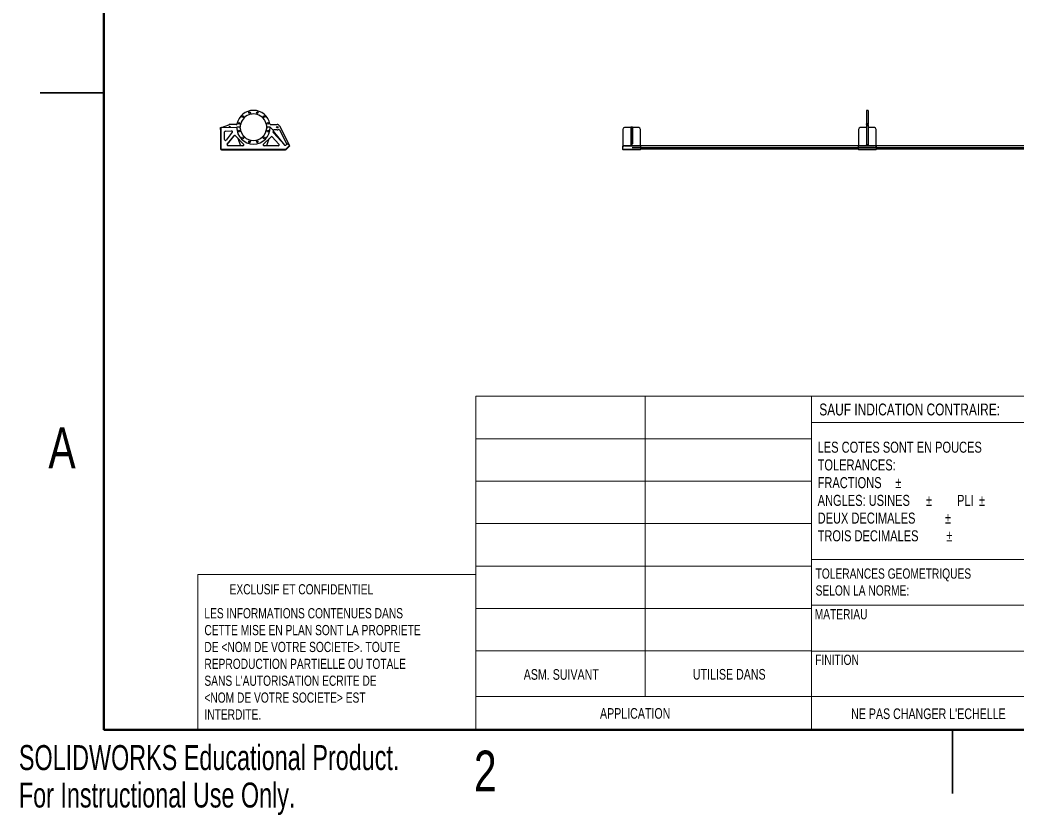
# Model space of a CAD drawing. Header units: inches. Extents: x 0 to 12.1, y 0 to 9.4.
# Drawn here: x 0.01 to 5.88, y 0 to 4.68 of the extents above; entities that cross this region are included whole.
import ezdxf

# ---------------------------------------------------------------- set-up
doc = ezdxf.new("R2010")
doc.units = ezdxf.units.IN
doc.header["$MEASUREMENT"] = 0
doc.styles.add('SLDTEXTSTYLE0', font='TXT', dxfattribs={"width": 0.75})
doc.styles.add('SLDTEXTSTYLE2', font='TXT', dxfattribs={"width": 0.7})

msp = doc.modelspace()

# ---------------------------------------------------------------- linework, layer by layer
at = {"color": 7, "linetype": 'Continuous', "lineweight": 50}
for p, q in [((0.5, 0.5), (0.5, 8)), ((10.5, 0.5), (0.5, 0.5))]:
    msp.add_line(p, q, dxfattribs=at)
at = {"color": 7, "linetype": 'Continuous', "lineweight": 25}
for p, q in [((0.125, 4.25), (0.5, 4.25)), ((0.5, 4.25), (0.125, 4.25)), ((5.0034, 4.1473), (4.993, 4.1473)), ((4.993, 4.1473), (4.993, 4.0681)), ((5.0034, 4.1473), (5.0034, 4.0681)), ((1.1939, 4.0469), (1.2364, 4.063)), ((1.2799, 4.064), (1.242, 4.064)), ((1.484, 4.064), (1.5219, 4.064)), ((1.5358, 4.0554), (1.5921, 3.9438)), ((5.0034, 4.0681), (4.993, 4.0681)), ((4.993, 4.064), (4.993, 4.0681)), ((5.0034, 4.064), (4.993, 4.064)), ((4.993, 4.064), (4.993, 4.0554)), ((5.0034, 4.0554), (4.993, 4.0554)), ((4.993, 4.0554), (4.993, 3.9438)), ((5.0034, 4.064), (5.0034, 4.0681)), ((5.0034, 4.064), (5.0034, 4.0554)), ((5.0034, 4.0554), (5.0034, 3.9438)), ((1.188, 4.0456), (1.1906, 4.0456)), ((1.188, 4.0352), (1.188, 4.0456)), ((1.1906, 4.0352), (1.188, 4.0352)), ((1.188, 4.0352), (1.188, 3.9208)), ((1.1906, 4.0456), (1.283, 4.0483)), ((1.1906, 4.0456), (1.1906, 4.0352)), ((1.1906, 4.0352), (1.1906, 3.9208)), ((1.2114, 3.9758), (1.2114, 4.0203)), ((1.2165, 4.0255), (1.2528, 4.0266)), ((1.2571, 4.0182), (1.2207, 3.9725)), ((1.2267, 3.9459), (1.2707, 3.9998)), ((1.2277, 3.9479), (1.2675, 3.9979)), ((1.2754, 3.9982), (1.3235, 3.9483)), ((1.2987, 4.0483), (1.283, 4.0483)), ((1.4809, 4.0483), (1.4651, 4.0483)), ((1.4982, 4.0318), (1.4809, 4.0483)), ((1.4981, 4.0195), (1.4997, 4.027)), ((1.5645, 3.9435), (1.4993, 4.0149)), ((1.5673, 3.9419), (1.5, 4.0242)), ((1.5219, 4.0327), (1.5041, 4.0327)), ((1.5359, 4.0321), (1.5778, 3.9491)), ((3.5576, 4.0352), (3.5576, 3.9331)), ((3.6044, 4.0456), (3.568, 4.0456)), ((3.6044, 4.0483), (3.6044, 3.9494)), ((3.6148, 4.0483), (3.6044, 4.0483)), ((3.6122, 4.0483), (3.607, 4.0483)), ((3.607, 4.0318), (3.607, 4.0483)), ((3.6122, 4.0318), (3.607, 4.0318)), ((3.607, 4.027), (3.607, 4.0318)), ((3.6122, 4.027), (3.607, 4.027)), ((3.607, 4.0195), (3.607, 4.027)), ((3.6122, 4.0195), (3.607, 4.0195)), ((3.607, 4.0149), (3.607, 4.0195)), ((3.6122, 4.0149), (3.607, 4.0149)), ((3.607, 3.9504), (3.607, 4.0149)), ((3.6122, 4.0318), (3.6122, 4.0483)), ((3.6122, 4.027), (3.6122, 4.0318)), ((3.6122, 4.0195), (3.6122, 4.027)), ((3.6122, 4.0149), (3.6122, 4.0195)), ((3.6122, 3.9504), (3.6122, 4.0149)), ((3.6148, 4.0483), (3.6148, 3.9494)), ((3.6513, 4.0456), (3.6148, 4.0456)), ((3.6617, 3.9395), (3.6617, 4.0352)), ((4.9461, 4.0352), (4.9461, 3.9395)), ((4.993, 4.0456), (4.9565, 4.0456)), ((5.0398, 4.0456), (5.0034, 4.0456)), ((5.0503, 3.9395), (5.0503, 4.0352)), ((1.3197, 3.9395), (1.2318, 3.9395)), ((1.2891, 3.9839), (1.3056, 3.9395)), ((1.4411, 3.9484), (1.4854, 3.9913)), ((1.5282, 3.9395), (1.4447, 3.9395)), ((1.473, 3.9793), (1.4582, 3.9395)), ((1.4928, 3.9911), (1.532, 3.9482)), ((1.5776, 3.9489), (1.572, 3.9433)), ((1.5938, 3.9405), (1.5849, 3.949)), ((1.5865, 3.9331), (1.5938, 3.9405)), ((1.5957, 3.9386), (1.5883, 3.9312)), ((1.5938, 3.9405), (1.5957, 3.9386)), ((3.568, 3.9405), (3.568, 3.9386)), ((3.568, 3.9405), (3.6513, 3.9405)), ((3.568, 3.9386), (3.6513, 3.9386)), ((3.6044, 3.9494), (3.607, 3.9494)), ((3.6122, 3.9504), (3.607, 3.9504)), ((3.607, 3.949), (3.607, 3.9504)), ((3.607, 3.9405), (3.607, 3.949)), ((3.6122, 3.949), (3.607, 3.949)), ((3.6122, 3.9405), (3.607, 3.9405)), ((3.6122, 3.949), (3.6122, 3.9504)), ((3.6122, 3.9494), (3.6148, 3.9494)), ((3.6122, 3.9405), (3.6122, 3.949)), ((3.6513, 3.9386), (3.6513, 3.9405)), ((4.9513, 3.9395), (3.6565, 3.9395)), ((4.9565, 3.9405), (4.9565, 3.9386)), ((4.9565, 3.9405), (5.0398, 3.9405)), ((4.9565, 3.9386), (5.0398, 3.9386)), ((5.0034, 3.9438), (4.993, 3.9438)), ((4.993, 3.9405), (4.993, 3.9438)), ((5.0034, 3.9405), (5.0034, 3.9438)), ((5.0398, 3.9386), (5.0398, 3.9405)), ((5.9549, 3.9395), (5.0451, 3.9395)), ((1.1906, 3.9208), (1.188, 3.9208)), ((1.1928, 3.9186), (1.1928, 3.916)), ((1.1928, 3.9186), (1.5711, 3.9186)), ((1.1928, 3.916), (1.5711, 3.916)), ((1.5711, 3.9186), (1.5711, 3.916)), ((1.5726, 3.9193), (1.5865, 3.9331)), ((1.5726, 3.9193), (1.5745, 3.9174)), ((1.5745, 3.9174), (1.5883, 3.9312)), ((1.5883, 3.9312), (1.5865, 3.9331)), ((3.5576, 3.9312), (3.5576, 3.9331)), ((3.5576, 3.9174), (3.5576, 3.9312)), ((3.6617, 3.9174), (3.5576, 3.9174)), ((3.5576, 3.9174), (3.5576, 3.916)), ((3.6617, 3.916), (3.5576, 3.916)), ((3.6617, 3.9331), (3.6617, 3.9312)), ((3.6617, 3.9312), (3.6617, 3.9174)), ((4.9461, 3.9186), (3.6617, 3.9186)), ((3.6617, 3.916), (3.6617, 3.9174)), ((4.9461, 3.9312), (4.9461, 3.9331)), ((4.9461, 3.9174), (4.9461, 3.9312)), ((5.0503, 3.9174), (4.9461, 3.9174)), ((4.9461, 3.9174), (4.9461, 3.916)), ((5.0503, 3.916), (4.9461, 3.916)), ((5.0503, 3.9331), (5.0503, 3.9312)), ((5.0503, 3.9312), (5.0503, 3.9174)), ((5.9497, 3.9186), (5.0503, 3.9186)), ((5.0503, 3.916), (5.0503, 3.9174)), ((5.5, 0.125), (5.5, 0.5)), ((5.5, 0.5), (5.5, 0.125))]:
    msp.add_line(p, q, dxfattribs=at)
at = {"color": 7, "linetype": 'Continuous'}
msp.add_line((3.6122, 3.929), (7.3878, 3.929), dxfattribs=at)
msp.add_line((3.6122, 3.929), (7.3878, 3.929), dxfattribs=at)
at = {"color": 7, "linetype": 'Continuous', "lineweight": 18}
for p, q in [((2.6911, 2.4643), (10.5, 2.4643)), ((2.6911, 0.5), (2.6911, 2.4643)), ((3.6891, 2.4643), (3.6891, 0.6963)), ((4.6683, 0.5), (4.6683, 2.4643)), ((6.0497, 2.31), (4.6683, 2.31)), ((2.6911, 2.2143), (4.6683, 2.2143)), ((2.6911, 1.9643), (4.6683, 1.9643)), ((2.6911, 1.7143), (4.6683, 1.7143)), ((4.6683, 1.5037), (6.0497, 1.5037)), ((1.0539, 0.5), (1.0539, 1.4143)), ((2.6911, 1.4143), (1.0539, 1.4143)), ((2.6911, 1.4643), (4.6683, 1.4643)), ((4.6683, 1.2337), (6.0497, 1.2337)), ((2.6911, 1.2143), (4.6683, 1.2143)), ((2.6911, 0.9643), (4.6683, 0.9643)), ((4.6683, 0.9637), (6.0497, 0.9637)), ((2.6911, 0.6963), (6.0497, 0.6963))]:
    msp.add_line(p, q, dxfattribs=at)
at = {"color": 7, "linetype": 'Continuous', "lineweight": 25, "flags": 128}
for points in [[(1.2458, 4.0472), (1.2459, 4.0476), (1.2459, 4.0483)], [(1.3039, 4.0435), (1.3039, 4.045), (1.3038, 4.0483)], [(1.5, 4.0242), (1.4995, 4.025), (1.4993, 4.0254)], [(3.5576, 3.9331), (3.5576, 3.934), (3.5579, 3.9349), (3.5582, 3.9357), (3.5587, 3.9365), (3.5594, 3.9373), (3.5602, 3.938), (3.5611, 3.9386), (3.5621, 3.9392), (3.5631, 3.9396), (3.5643, 3.94), (3.5655, 3.9402), (3.5667, 3.9404), (3.568, 3.9405)], [(3.568, 3.9386), (3.5667, 3.9386), (3.5655, 3.9384), (3.5643, 3.9381), (3.5631, 3.9378), (3.5621, 3.9373), (3.5611, 3.9368), (3.5602, 3.9361), (3.5594, 3.9354), (3.5587, 3.9347), (3.5582, 3.9339), (3.5579, 3.933), (3.5576, 3.9321), (3.5576, 3.9312)], [(3.6513, 3.9405), (3.6526, 3.9404), (3.6538, 3.9402), (3.655, 3.94), (3.6561, 3.9396), (3.6572, 3.9392), (3.6582, 3.9386), (3.6591, 3.938), (3.6599, 3.9373), (3.6605, 3.9365), (3.661, 3.9357), (3.6614, 3.9349), (3.6616, 3.934), (3.6617, 3.9331)], [(3.6617, 3.9312), (3.6616, 3.9321), (3.6614, 3.933), (3.661, 3.9339), (3.6605, 3.9347), (3.6599, 3.9354), (3.6591, 3.9361), (3.6582, 3.9368), (3.6572, 3.9373), (3.6561, 3.9378), (3.655, 3.9381), (3.6538, 3.9384), (3.6526, 3.9386), (3.6513, 3.9386)], [(4.9461, 3.9331), (4.9462, 3.934), (4.9464, 3.9349), (4.9468, 3.9357), (4.9473, 3.9365), (4.9479, 3.9373), (4.9487, 3.938), (4.9496, 3.9386), (4.9506, 3.9392), (4.9517, 3.9396), (4.9528, 3.94), (4.954, 3.9402), (4.9553, 3.9404), (4.9565, 3.9405)], [(4.9565, 3.9386), (4.9553, 3.9386), (4.954, 3.9384), (4.9528, 3.9381), (4.9517, 3.9378), (4.9506, 3.9373), (4.9496, 3.9368), (4.9487, 3.9361), (4.9479, 3.9354), (4.9473, 3.9347), (4.9468, 3.9339), (4.9464, 3.933), (4.9462, 3.9321), (4.9461, 3.9312)], [(5.0398, 3.9405), (5.0411, 3.9404), (5.0423, 3.9402), (5.0435, 3.94), (5.0447, 3.9396), (5.0458, 3.9392), (5.0468, 3.9386), (5.0476, 3.938), (5.0484, 3.9373), (5.0491, 3.9365), (5.0496, 3.9357), (5.05, 3.9349), (5.0502, 3.934), (5.0503, 3.9331)], [(5.0503, 3.9312), (5.0502, 3.9321), (5.05, 3.933), (5.0496, 3.9339), (5.0491, 3.9347), (5.0484, 3.9354), (5.0476, 3.9361), (5.0468, 3.9368), (5.0458, 3.9373), (5.0447, 3.9378), (5.0435, 3.9381), (5.0423, 3.9384), (5.0411, 3.9386), (5.0398, 3.9386)]]:
    msp.add_lwpolyline(points, dxfattribs=at)
at = {"color": 7, "linetype": 'Continuous', "lineweight": 25}
for centre, radius in [((1.3193, 4.1109), 0.00521), ((1.359, 4.1339), 0.00521), ((1.4048, 4.1339), 0.00521), ((1.4445, 4.1109), 0.00521), ((1.2964, 4.0713), 0.00521), ((1.4674, 4.0713), 0.00521), ((1.2964, 4.0254), 0.00521), ((1.4674, 4.0254), 0.00521), ((1.5219, 4.0483), 0.00399), ((1.3193, 3.9857), 0.00521), ((1.359, 3.9628), 0.00521), ((1.4048, 3.9628), 0.00521), ((1.4445, 3.9857), 0.00521)]:
    msp.add_circle(centre, radius, dxfattribs=at)
for centre, radius, start, end in [((1.3819, 4.0483), 0.099, 11.53696, 168.46304), ((1.3819, 4.0483), 0.0781, 356.41668, 180), ((1.242, 4.0483), 0.0156, 90, 110.71155), ((1.2799, 4.0692), 0.00521, 270, 348.46304), ((1.484, 4.0692), 0.00521, 191.53696, 270), ((1.5219, 4.0483), 0.0156, 26.77325, 90), ((1.1958, 4.042), 0.00521, 110.71155, 135.62144), ((1.2166, 4.0203), 0.00521, 91.68713, 180), ((1.242, 4.0483), 0.00399, 0, 199.31301), ((1.253, 4.0214), 0.00521, 321.43486, 91.68713), ((1.2716, 3.9946), 0.00521, 43.92172, 141.43486), ((1.3819, 4.0483), 0.099, 180, 0), ((1.2987, 4.0431), 0.00521, 3.58332, 90), ((1.3819, 4.0483), 0.0781, 183.58332, 356.41668), ((1.4651, 4.0431), 0.00521, 90, 176.41668), ((1.5032, 4.0184), 0.00521, 167.93696, 222.38856), ((1.4946, 4.0281), 0.00521, 347.93696, 46.31331), ((1.5041, 4.0275), 0.00521, 90, 152.69814), ((1.5219, 4.0483), 0.0156, 270, 296.77325), ((1.5313, 4.0297), 0.00521, 26.77325, 116.77325), ((3.568, 4.0352), 0.0104, 90, 180), ((3.6513, 4.0352), 0.0104, 0, 90), ((4.9565, 4.0352), 0.0104, 90, 180), ((5.0398, 4.0352), 0.0104, 0, 90), ((1.2166, 3.9758), 0.00521, 180, 321.43486), ((1.2318, 3.9447), 0.00521, 141.43486, 270), ((1.3197, 3.9447), 0.00521, 270, 43.92172), ((1.4447, 3.9447), 0.00521, 134.11509, 270), ((1.489, 3.9876), 0.00521, 42.38856, 134.11509), ((1.5282, 3.9447), 0.00521, 270, 42.38856), ((1.5683, 3.947), 0.00521, 222.38856, 315), ((1.5813, 3.9452), 0.00521, 46.31331, 135), ((1.5875, 3.9415), 0.00521, 0.77353, 26.77325), ((1.1928, 3.9208), 0.00479, 180, 270), ((1.1928, 3.9208), 0.00219, 180, 270), ((1.5711, 3.9208), 0.00219, 270, 315), ((1.5711, 3.9208), 0.00479, 270, 315)]:
    msp.add_arc(centre, radius, start, end, dxfattribs=at)

# ---------------------------------------------------------------- texts
at = {"color": 7, "linetype": 'Continuous', "lineweight": 0, "style": 'SLDTEXTSTYLE0'}
for s, insert, char_height, attachment_point in [('SAUF INDICATION CONTRAIRE:', (4.7149, 2.4212), 0.07, 1), ('A', (0.2542, 2.2802), 0.24, 2), ('LES COTES SONT EN POUCES', (4.7054, 2.1966), 0.065, 1), ('TOLERANCES:', (4.7054, 2.0923), 0.065, 1), ('FRACTIONS', (4.7054, 1.9879), 0.065, 1), ('%%p', (5.1629, 1.9879), 0.065, 1), ('ANGLES: USINES', (4.7054, 1.8835), 0.065, 1), ('PLI', (5.5267, 1.8835), 0.065, 1), ('%%p', (5.3429, 1.8835), 0.065, 1), ('%%p', (5.6553, 1.8835), 0.065, 1), ('DEUX DECIMALES', (4.7054, 1.7792), 0.065, 1), ('%%p', (5.456, 1.7792), 0.065, 1), ('TROIS DECIMALES', (4.7054, 1.6748), 0.065, 1), ('%%p', (5.4628, 1.6748), 0.065, 1), ('TOLERANCES GEOMETRIQUES', (4.6933, 1.4499), 0.06, 1), ('EXCLUSIF ET CONFIDENTIEL', (1.2413, 1.3576), 0.06, 1), ('SELON LA NORME:', (4.6933, 1.3506), 0.06, 1), ('LES INFORMATIONS CONTENUES DANS', (1.0927, 1.2166), 0.06, 1), ('MATERIAU', (4.6882, 1.2107), 0.06, 1), ('CETTE MISE EN PLAN SONT LA PROPRIETE', (1.0927, 1.1173), 0.06, 1), ('DE <NOM DE VOTRE SOCIETE>. TOUTE', (1.0927, 1.0179), 0.06, 1), ('FINITION', (4.6909, 0.9425), 0.06, 1), ('REPRODUCTION PARTIELLE OU TOTALE', (1.0927, 0.9185), 0.06, 1), ('ASM. SUIVANT', (2.9741, 0.8571), 0.0625, 1), ('UTILISE DANS', (3.9706, 0.8582), 0.0625, 1), ("SANS L'AUTORISATION ECRITE DE", (1.0927, 0.8191), 0.06, 1), ('<NOM DE VOTRE SOCIETE> EST', (1.0927, 0.7198), 0.06, 1), ('INTERDITE.', (1.0927, 0.6204), 0.06, 1), ('APPLICATION', (3.4232, 0.6279), 0.0625, 1), ("NE PAS CHANGER L'ECHELLE", (5.3579, 0.6258), 0.0625, 2), ('2', (2.7476, 0.3773), 0.24, 2)]:
    msp.add_mtext(s, dxfattribs=dict(at, insert=insert, char_height=char_height, attachment_point=attachment_point))
at = {"color": 7, "linetype": 'Continuous', "char_height": 0.14705, "attachment_point": 1, "style": 'SLDTEXTSTYLE2'}
for s, insert in [('SOLIDWORKS Educational Product.', (0, 0.4101)), ('For Instructional Use Only.', (0, 0.1896))]:
    msp.add_mtext(s, dxfattribs=dict(at, insert=insert))

doc.saveas('drawing.dxf')
